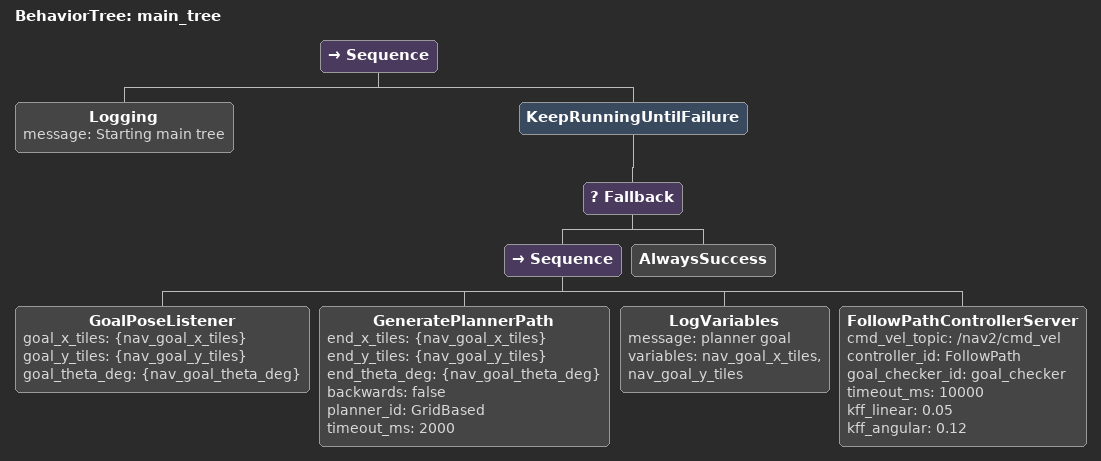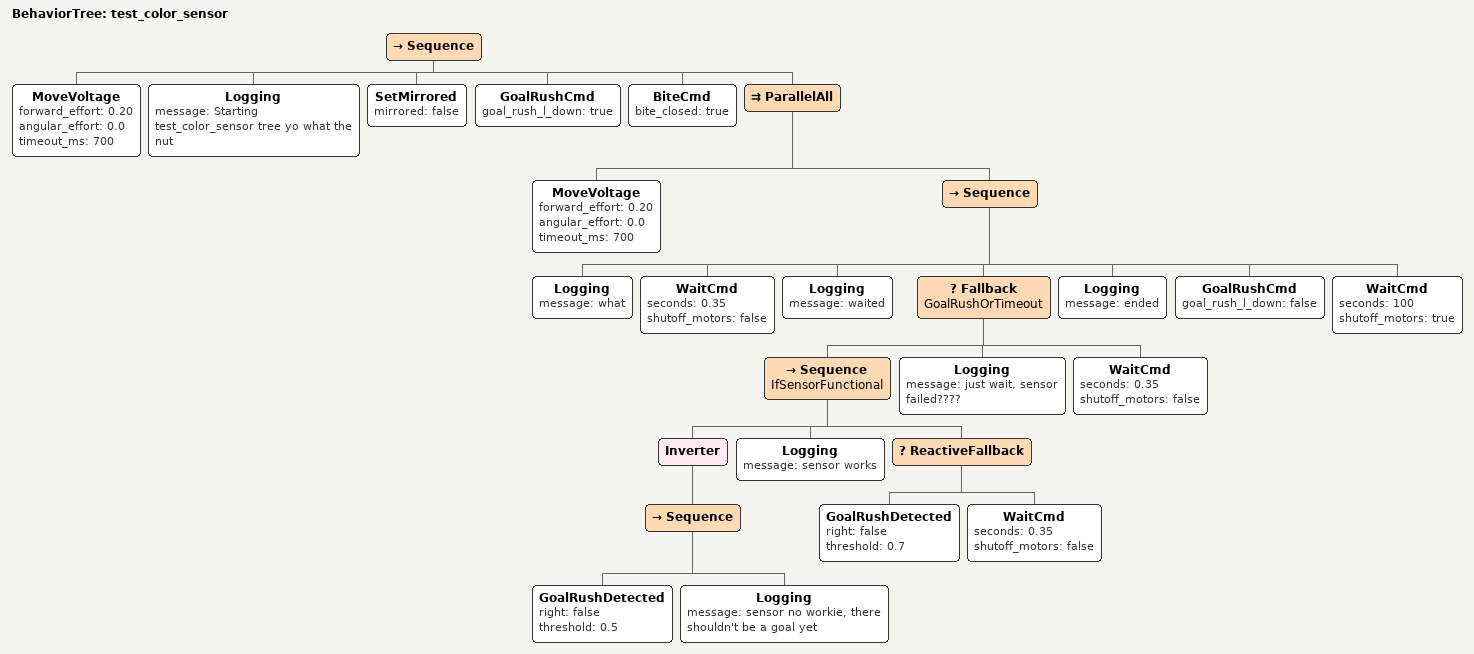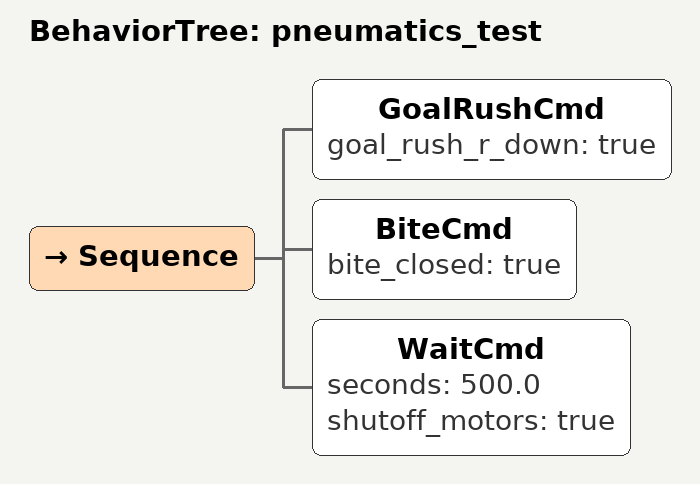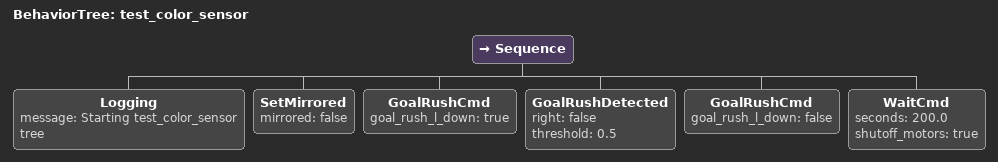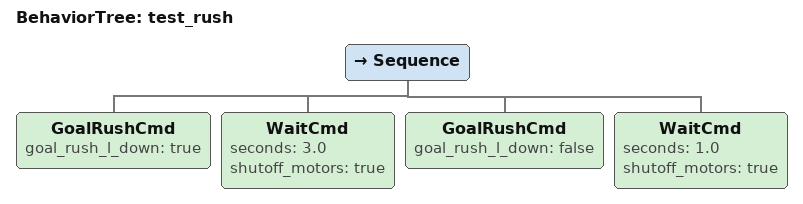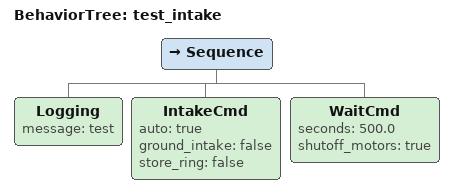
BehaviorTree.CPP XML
<?xml version="1.0" encoding="UTF-8"?>
<root BTCPP_format="4" main_tree_to_execute="main_tree">

  <!-- Includes -->
  <include path="worlds/bt_worlds_goal_rush.xml" />

  <BehaviorTree ID="main_tree">
    <Sequence>
      <Logging message="Starting main tree" />

      <KeepRunningUntilFailure>
        <Fallback>
          <Sequence>
            <GoalPoseListener goal_x_tiles="{nav_goal_x_tiles}"
              goal_y_tiles="{nav_goal_y_tiles}"
              goal_theta_deg="{nav_goal_theta_deg}" />
            <GeneratePlannerPath end_x_tiles="{nav_goal_x_tiles}"
              end_y_tiles="{nav_goal_y_tiles}"
              end_theta_deg="{nav_goal_theta_deg}"
              backwards="false" planner_id="GridBased" timeout_ms="2000" />
            <!-- end_x_tiles / end_y_tiles above are remapped from these
                 blackboard keys, so log the keys to see the planner's goal. -->
            <LogVariables message="planner goal"
              variables="nav_goal_x_tiles, nav_goal_y_tiles" />
            <FollowPathControllerServer cmd_vel_topic="/nav2/cmd_vel"
              controller_id="FollowPath"
              goal_checker_id="goal_checker"
              timeout_ms="10000"
              kff_linear="0.05"
              kff_angular="0.12" />
          </Sequence>
          <AlwaysSuccess />
        </Fallback>
      </KeepRunningUntilFailure>
    </Sequence>
  </BehaviorTree>

  <BehaviorTree ID="test_color_sensor">
    <Sequence>
      <MoveVoltage forward_effort="0.20" angular_effort="0.0" timeout_ms="700" />
      <Logging message="Starting test_color_sensor tree yo what the nut" />
      <SetMirrored mirrored="false" />
      <GoalRushCmd goal_rush_l_down="true" />
      <BiteCmd bite_closed="true" />
      <ParallelAll>
        <MoveVoltage forward_effort="0.20" angular_effort="0.0" timeout_ms="700" />

        <Sequence>
          <Logging message="what" />

          <WaitCmd seconds="0.35"
            shutoff_motors="false" />

          <Logging message="waited" />

          <Fallback name="GoalRushOrTimeout">
            <!-- Branch A: sensor working -->
            <Sequence name="IfSensorFunctional">
              <!-- Invert GoalRushDetected -->
              <Inverter>
                <Sequence>
                  <GoalRushDetected right="false" threshold="0.5" />
                  <Logging message="sensor no workie, there shouldn't be a goal yet" />
                </Sequence>
              </Inverter>
              <Logging message="sensor works" />
              <!-- Race: either detect or timeout -->
              <ReactiveFallback>
                <GoalRushDetected right="false" threshold="0.7" />
                <WaitCmd seconds="0.35" shutoff_motors="false" />
              </ReactiveFallback>
            </Sequence>
            <!-- Branch B: sensor failed, just wait -->
            <Logging message="just wait, sensor failed????" />
            <WaitCmd seconds="0.35" shutoff_motors="false" />
          </Fallback>

          <Logging message="ended" />
          <!-- 4. Ramp down -->
          <GoalRushCmd goal_rush_l_down="false" />
          <WaitCmd seconds="100" shutoff_motors="true" />
        </Sequence>
      </ParallelAll>
    </Sequence>
  </BehaviorTree>

  <!-- CLIMB TESTING -->

  <BehaviorTree ID="pneumatics_test">
    <Sequence>
      <GoalRushCmd goal_rush_r_down="true" />
      <BiteCmd bite_closed="true" />
      <WaitCmd seconds="500.0" shutoff_motors="true" />
    </Sequence>
  </BehaviorTree>

  <BehaviorTree ID="test_color_sensor">
    <Sequence>
      <Logging message="Starting test_color_sensor tree" />
      <SetMirrored mirrored="false" />
      <GoalRushCmd goal_rush_l_down="true" />

      <GoalRushDetected right="false" threshold="0.5" />
      <GoalRushCmd goal_rush_l_down="false" />
      <WaitCmd seconds="200.0"
        shutoff_motors="true" />
    </Sequence>
  </BehaviorTree>

  <BehaviorTree ID="test_rush">
    <Sequence>
      <GoalRushCmd goal_rush_l_down="true" />
      <WaitCmd seconds="3.0"
        shutoff_motors="true" />
      <GoalRushCmd goal_rush_l_down="false" />
      <WaitCmd seconds="1.0"
        shutoff_motors="true" />
    </Sequence>
  </BehaviorTree>

  <BehaviorTree ID="test_intake">
    <Sequence>
      <Logging message="test" />
      <IntakeCmd auto="true"
        ground_intake="false"
        store_ring="false" />
      <WaitCmd seconds="500.0"
        shutoff_motors="true" />
    </Sequence>
  </BehaviorTree>

</root>
